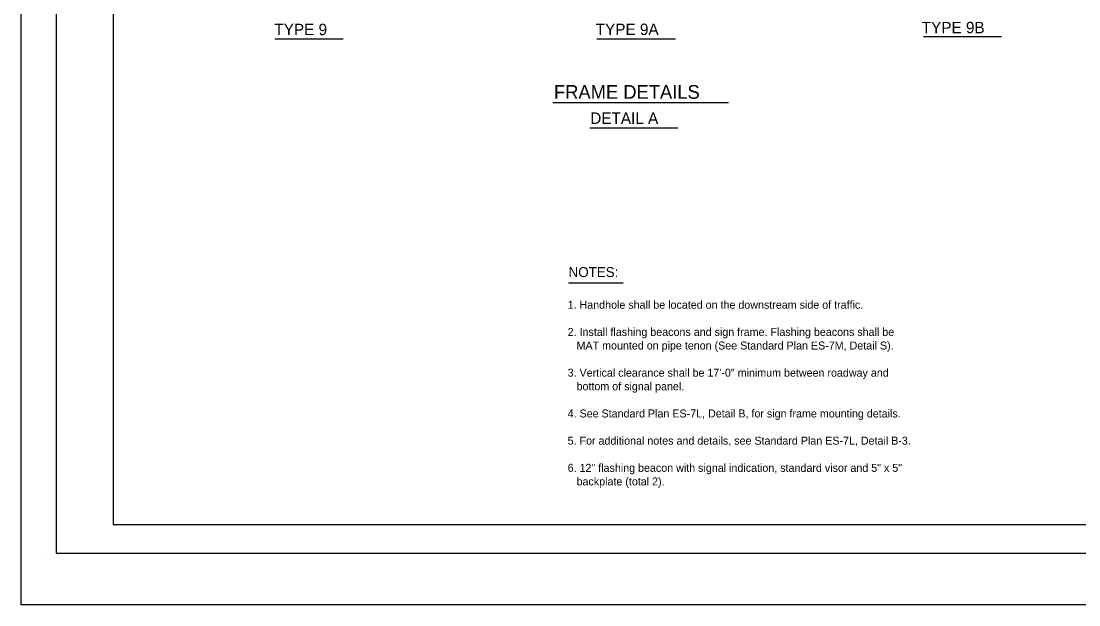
# Model space of a CAD drawing. Extents: x -894 to 1988, y -476 to 1411.
# Drawn here: x -894 to 31, y -476 to 35 of the extents above; entities that cross this region are included whole.
import ezdxf

# ---------------------------------------------------------------- set-up
doc = ezdxf.new("R2010")
doc.units = 0
doc.layers.add('10 Sheet Format', color=7, linetype='Continuous')
doc.layers.add('57 Undefined', color=7, linetype='Continuous')

msp = doc.modelspace()

# ---------------------------------------------------------------- linework, layer by layer
at = {"layer": '10 Sheet Format'}
for p, q in [((-863.43, 668.96), (-863.43, -431.04)), ((-813.45, 643.96), (-813.45, -406.04)), ((-813.45, -406.04), (-438.24, -406.04)), ((-438.75, -406.04), (199.07, -406.04)), ((-875.42, -431.05), (-875.42, -431.05)), ((-863.43, -431.04), (836.58, -431.04))]:
    msp.add_line(p, q, dxfattribs=at)
for points in [[(-894.04, 713.56), (865.96, 713.56), (865.96, -476.44), (-894.04, -476.44)], [(-863.43, -431.04), (836.58, -431.04), (836.58, 668.96), (-863.43, 668.96)]]:
    msp.add_lwpolyline(points, close=True, dxfattribs=at)
at = {"layer": '57 Undefined'}
for p, q in [((-672.1, 19.01), (-612.38, 19.01)), ((-390.53, 19.01), (-321.73, 19.01)), ((-104.76, 21.14), (-36.38, 21.14)), ((-428.88, -36.68), (-275.35, -36.68)), ((-396.71, -58.68), (-319.66, -58.68)), ((-415.21, -194.54), (-367.46, -194.54))]:
    msp.add_line(p, q, dxfattribs=at)

# ---------------------------------------------------------------- texts
for s, height, p in [('TYPE 9', 10, (-672.51, 22.35)), ('TYPE 9A', 10, (-391.38, 22.45)), ('TYPE 9B', 10, (-106.18, 23.99)), ('FRAME DETAILS', 12, (-427.92, -33.34)), ('DETAIL A', 10, (-396.19, -55.33)), ('NOTES:', 8.75, (-415.16, -189.46)), ('1. Handhole shall be located on the downstream side of traffic.', 7, (-415.98, -217.18)), ('2. Install flashing beacons and sign frame. Flashing beacons shall be', 7, (-415.98, -240.98)), ('   MAT mounted on pipe tenon (See Standard Plan ES-7M, Detail S).', 7, (-415.98, -252.88)), ('3. Vertical clearance shall be 17\'-0" minimum between roadway and', 7, (-415.98, -276.68)), ('   bottom of signal panel.', 7, (-415.98, -288.58)), ('4. See Standard Plan ES-7L, Detail B, for sign frame mounting details.', 7, (-415.98, -312.38)), ('5. For additional notes and details, see Standard Plan ES-7L, Detail B-3.', 7, (-415.98, -336.18)), ('6. 12" flashing beacon with signal indication, standard visor and 5" x 5"', 7, (-415.98, -359.98)), ('   backplate (total 2).', 7, (-415.98, -371.88))]:
    msp.add_text(s, height=height, dxfattribs=at).set_placement(p)

doc.saveas('drawing.dxf')
